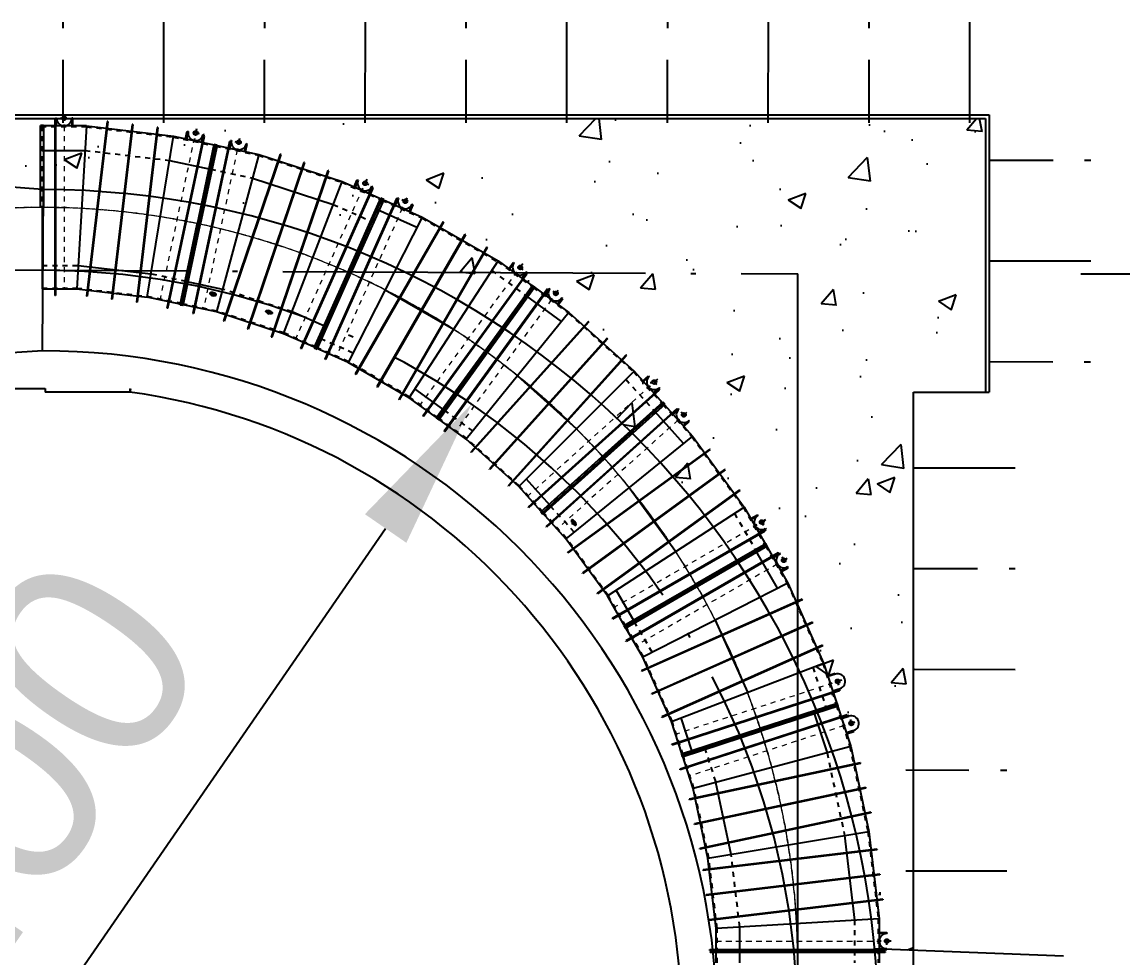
# Model space of a CAD drawing. Header units: inches. Extents: x 444671 to 463716, y 1783086 to 1794968.
# Drawn here: x 456424.72 to 456446.57, y 1787457.86 to 1787476.44 of the extents above; entities that cross this region are included whole.
import ezdxf

# ---------------------------------------------------------------- set-up
doc = ezdxf.new("R2010")
doc.units = ezdxf.units.IN
doc.header["$MEASUREMENT"] = 0
for name, pattern in [('ACAD_ISO04W100', [30, 24, -3, 0, -3]), ('CENTER', [2, 1.25, -0.25, 0.25, -0.25]), ('DASHED2', [9.525, 6.35, -3.175]), ('HIDDEN', [0.375, 0.25, -0.125])]:
    doc.linetypes.add(name, pattern=pattern)
for name, color, linetype in [('1', 1, 'CENTER'), ('4', 4, 'Continuous'), ('Bao', 137, 'Continuous'), ('Cam KT', 140, 'Continuous'), ('chinh', 7, 'Continuous'), ('CONGTRINH', 2, 'Continuous'), ('CTTRINH', 4, 'Continuous'), ('Dong', 252, 'HIDDEN'), ('Khongin', 40, 'Continuous'), ('KHUAT', 8, 'DASHED2'), ('Khung_bang', 140, 'Continuous'), ('Text', 3, 'Continuous'), ('Tim', 1, 'ACAD_ISO04W100')]:
    doc.layers.add(name, color=color, linetype=linetype)
doc.layers.add('manh', color=128, linetype='Continuous', lineweight=15)
doc.layers.add('Texdoi', color=40, linetype='Continuous', lineweight=15)
doc.styles.add('VNARIAL', font='')
doc.styles.get('VNARIAL').set_extended_font_data('.VnArial')
doc.linetypes.add('DB1A', pattern='A,0.8,["Y",Standard,S=0.18,R=180,X=0.15,Y=0.18],-0.14', length=0.94)
doc.linetypes.add('NEN_DA1', pattern='A,1.5,-0.15,["Y",Standard,S=0.2,R=0,X=-0.15,Y=-0.2],-0.005', length=1.655)
doc.dimstyles.new('kt2000', dxfattribs={"dimscale": 0, "dimtxt": 4, "dimasz": 3, "dimexe": 2.5, "dimexo": 0, "dimgap": 1.3, "dimtad": 1, "dimzin": 0, "dimdsep": 46, "dimtxsty": 'VNARIAL', "dimblk1": 'OBLIQUE', "dimblk2": 'OBLIQUE', "dimsah": 1, "dimcen": 0.8, "dimdle": 2.5, "dimclrd": 256, "dimclre": 256, "dimclrt": 256, "dimaunit": 1, "dimadec": 1, "dimazin": 0, "dimtfac": 1, "dimtofl": 0, "dimtmove": 1, "dimatfit": 3, "dimfxl": 0, "dimtolj": 1, "dimtzin": 0, "dimarcsym": 0})
pattern_1 = [(50, (446792.4938, 1787038.3548), (3.5863009, -0.3137607), [0.375, -4.125]), (355, (446792.4938, 1787038.3548), (-0.6937567, 3.7609607), [0.3, -3.3]), (100.4514, (446792.7927, 1787038.3286), (2.8925469, 3.4471977), [0.318701, -3.5057106]), (46.1842, (446792.494, 1787039.3548), (5.3362052, -0.827595), [0.5625, -6.1875]), (96.6356, (446792.9385, 1787039.286), (4.6733135, 4.8705894), [0.4780514, -5.258565]), (351.1842, (446792.494, 1787039.355), (4.6733097, 4.870593), [0.45, -4.95]), (21, (446792.9938, 1787039.1048), (2.9845353, -2.01309445), [0.375, -4.125]), (326, (446792.9938, 1787039.1048), (1.2165767, 3.6257502), [0.3, -3.3]), (71.4514, (446793.2425, 1787038.937), (4.2011131, 1.6126525), [0.318701, -3.5057106]), (37.5, (446792.4938, 1787038.3548), (0.06079928, 1.66446927), [0, -3.26, 0, -3.35, 0, -3.3125]), (7.5, (446792.4938, 1787038.3548), (1.3153477, 1.97205856), [0, -1.91, 0, -3.185, 0, -1.2625]), (327.5, (446791.3788, 1787038.3548), (2.66911218, -0.11277436), [0, -1.25, 0, -3.9, 0, -5.175]), (317.5, (446790.8788, 1787038.3548), (2.91593085, 0.5005249), [0, -1.625, 0, -2.59, 0, -3.675])]

# ---------------------------------------------------------------- blocks, each defined once
blk = doc.blocks.new('CD2')
at = {"layer": 'Khung_bang'}
blk.add_line((-2.5, 0), (2.5, 0), dxfattribs=at)
blk = doc.blocks.new('*D99')
at = {"layer": 'Defpoints', "color": 0, "transparency": 16777216}
for p in [(456433.64, 1787468.857), (456425.114, 1787456.515)]:
    blk.add_point(p, dxfattribs=at)
at = {"layer": 'Text', "lineweight": -2, "transparency": 16777216}
blk.add_line((456418.9, 1787447.518), (456431.935, 1787466.388), dxfattribs=at)
at = {"layer": 'Text', "transparency": 16777216}
blk.add_solid([(456431.523, 1787466.672), (456432.346, 1787466.104), (456433.64, 1787468.857)], dxfattribs=at)
at = {"layer": 'Text', "transparency": 16777216, "insert": (456421.815, 1787457.619), "char_height": 4, "attachment_point": 5, "rotation": 55.3639, "style": 'VNARIAL'}
blk.add_mtext('\\A1;R15.00', dxfattribs=at)
blk = doc.blocks.new('_Oblique')
at = {"color": 0, "linetype": 'ByBlock', "lineweight": -2}
blk.add_line((-0.5, -0.5), (0.5, 0.5), dxfattribs=at)
blk = doc.blocks.new('A$C491C4D06')
at = {"layer": '1', "ltscale": 2}
for p, q in [((-1675341.6, 369176), (-1675186.2, 369176)), ((-1675263.9, 369249.8), (-1675263.9, 369022)), ((-1672634.8, 368967.3), (-1672685.1, 368731)), ((-1672577.1, 368865.4), (-1672729.1, 368897.7)), ((-1671872.2, 368715.6), (-1671720.2, 368683.3)), ((-1671780.9, 368771.6), (-1671828.2, 368548.8)), ((-1669218.4, 367853.9), (-1669360.4, 367917.1)), ((-1669253.7, 367965.6), (-1669352, 367744.8)), ((-1668560.1, 367560.8), (-1668418.2, 367497.6)), ((-1668459.1, 367596.6), (-1668551.8, 367388.5)), ((-1666159.6, 366284.9), (-1666301.7, 366089.4)), ((-1666148.3, 366168.4), (-1666274, 366259.7)), ((-1672387, 365703.5), (-1672228.6, 365669.9)), ((-1672318.6, 365635.6), (-1672296.9, 365737.7)), ((-1665459.1, 365758.8), (-1665593, 365574.5)), ((-1665565.3, 365744.8), (-1665439.6, 365653.5)), ((-1671119, 365301.4), (-1671272.3, 365353.4)), ((-1671212.2, 365277.9), (-1671178.6, 365376.7)), ((-1663482.5, 363997.7), (-1663662.1, 363836)), ((-1663495.7, 363881.3), (-1663599.7, 363996.8)), ((-1662906.7, 363337.4), (-1663076, 363185)), ((-1663013.5, 363345.8), (-1662909.5, 363230.3)), ((-1665200.4, 361211.5), (-1665092.1, 361091.2)), ((-1665185.1, 361116.4), (-1665107.5, 361186.3)), ((-1661339.5, 361203.9), (-1661548.8, 361083)), ((-1661376.6, 361092.8), (-1661454.3, 361227.3)), ((-1660913.5, 360438.3), (-1661110.8, 360324.4)), ((-1661016.3, 360468.7), (-1660938.6, 360334.1)), ((-1659824.2, 358025.5), (-1660054, 357950.8)), ((-1659883.5, 357924.5), (-1659931.6, 358072.3)), ((-1659566.7, 357188.1), (-1659783.3, 357117.7)), ((-1659660.9, 357239.2), (-1659612.8, 357091.4)), ((-1658844.2, 352844), (-1659085.9, 352844)), ((-1658931.9, 352766.3), (-1658931.9, 352921.7))]:
    blk.add_line(p, q, dxfattribs=at)
at = {"layer": 'Bao', "ltscale": 0.2}
for p, q in [((-1675447.9, 369152), (-1675447.9, 365660)), ((-1675447.9, 369152), (-1675433.9, 369152)), ((-1675447.9, 369152), (-1675433.9, 369152)), ((-1675433.9, 369022), (-1675433.9, 369176)), ((-1675433.9, 369176), (-1675413.9, 369176)), ((-1675433.9, 369152), (-1675433.9, 365660)), ((-1675413.9, 369022), (-1675413.9, 369176)), ((-1675093.9, 369176), (-1675113.9, 369176)), ((-1675113.9, 369176), (-1675113.9, 369022)), ((-1675093.9, 369022), (-1675093.9, 369176)), ((-1675671.9, 369032), (-1675731.9, 369032)), ((-1675731.9, 367416.9), (-1675731.9, 369032)), ((-1675671.9, 369032), (-1675671.9, 367416.9)), ((-1674820.5, 369022), (-1675671.9, 369022)), ((-1674412.6, 369112.6), (-1674823, 365644.8)), ((-1674820.5, 369022), (-1673091.8, 368817.4)), ((-1674398.7, 369110.9), (-1674809.1, 365643.1)), ((-1674398.7, 369110.9), (-1674412.6, 369112.6)), ((-1673916, 369053.8), (-1674326.4, 365586)), ((-1673902.1, 369052.2), (-1674312.5, 365584.4)), ((-1673902.1, 369052.2), (-1673916, 369053.8)), ((-1673419.5, 368995.1), (-1673829.9, 365527.3)), ((-1673405.6, 368993.4), (-1673816, 365525.6)), ((-1673405.6, 368993.4), (-1673419.5, 368995.1)), ((-1673217.8, 365407.1), (-1672491.8, 368822.8)), ((-1673204.1, 365404.2), (-1672478.1, 368819.9)), ((-1673091.8, 368817.4), (-1672260.6, 368640.7)), ((-1672851.4, 368766.3), (-1672819.4, 368916.9)), ((-1672799.8, 368912.8), (-1672831.8, 368762.1)), ((-1672819.4, 368916.9), (-1672799.8, 368912.8)), ((-1671981.2, 368714.2), (-1672707.2, 365298.5)), ((-1671967.5, 368711.3), (-1672693.5, 365295.6)), ((-1672538.4, 368699.8), (-1672506.4, 368850.4)), ((-1672518.8, 368695.6), (-1672486.8, 368846.2)), ((-1672486.8, 368846.2), (-1672506.4, 368850.4)), ((-1672478.1, 368819.9), (-1672491.8, 368822.8)), ((-1671994.5, 368584.2), (-1671962.5, 368734.8)), ((-1671981.2, 368714.2), (-1671967.5, 368711.3)), ((-1671981.2, 368714.2), (-1671967.5, 368711.3)), ((-1671975, 368580), (-1671942.9, 368730.6)), ((-1671962.5, 368734.8), (-1671942.9, 368730.6)), ((-1675697.9, 368536.6), (-1674849.1, 368536.6)), ((-1672619.7, 367076.1), (-1672283.9, 368655.9)), ((-1672595.6, 367064.7), (-1672260.6, 368640.7)), ((-1672225.2, 368643.4), (-1672561, 367063.6)), ((-1672225.2, 368643.4), (-1672283.9, 368655.9)), ((-1672227.3, 368633.7), (-1671400.8, 368458)), ((-1671649.5, 368668.3), (-1671681.5, 368517.6)), ((-1671661.9, 368513.5), (-1671629.9, 368664.1)), ((-1671629.9, 368664.1), (-1671649.5, 368668.3)), ((-1673171, 368338), (-1672361.5, 368165.9)), ((-1670976.7, 368460.4), (-1672099.1, 365153.8)), ((-1670963.4, 368455.9), (-1672085.9, 365149.3)), ((-1670503.2, 368299.7), (-1671625.7, 364993)), ((-1670490, 368295.2), (-1671612.4, 364988.5)), ((-1671400.8, 368458), (-1669746.4, 367920.4)), ((-1670963.4, 368455.9), (-1670976.7, 368460.4)), ((-1670490, 368295.2), (-1670503.2, 368299.7)), ((-1670029.8, 368139), (-1671152.2, 364832.3)), ((-1670016.5, 368134.5), (-1671139, 364827.8)), ((-1670016.5, 368134.5), (-1670029.8, 368139)), ((-1671526.6, 367988.4), (-1669920.6, 367466.6)), ((-1669746.4, 367920.4), (-1668955.5, 367568.3)), ((-1669507.3, 367814), (-1669444.7, 367954.7)), ((-1669426.4, 367946.5), (-1669489.1, 367805.8)), ((-1669444.7, 367954.7), (-1669426.4, 367946.5)), ((-1670564.2, 364604.4), (-1669143.8, 367794.5)), ((-1670551.4, 364598.7), (-1669131.1, 367788.8)), ((-1669215, 367683.8), (-1669152.4, 367824.5)), ((-1669196.7, 367675.7), (-1669134.1, 367816.4)), ((-1669134.1, 367816.4), (-1669152.4, 367824.5)), ((-1669131.1, 367788.8), (-1669143.8, 367794.5)), ((-1675671.9, 367416.9), (-1675731.9, 367416.9)), ((-1675697.9, 367416.9), (-1675697.9, 365790)), ((-1668667, 367582.1), (-1670087.3, 364392)), ((-1668654.2, 367576.4), (-1670074.5, 364386.3)), ((-1669632.2, 366112.5), (-1668975.2, 367588)), ((-1669610.9, 366096.4), (-1668955.5, 367568.3)), ((-1668920.4, 367563.6), (-1669577.3, 366088.2)), ((-1668920.4, 367563.6), (-1668975.2, 367588)), ((-1668924.5, 367554.5), (-1668157.4, 367212.9)), ((-1668707.1, 367457.7), (-1668644.4, 367598.4)), ((-1668688.8, 367449.5), (-1668626.2, 367590.2)), ((-1668667, 367582.1), (-1668654.2, 367576.4)), ((-1668667, 367582.1), (-1668654.2, 367576.4)), ((-1668644.4, 367598.4), (-1668626.2, 367590.2)), ((-1668352.1, 367468.2), (-1668414.7, 367327.5)), ((-1668396.5, 367319.4), (-1668333.8, 367460.1)), ((-1668333.8, 367460.1), (-1668352.1, 367468.2)), ((-1668261.5, 367008.5), (-1669041.4, 367355.8)), ((-1668157.4, 367212.9), (-1666650.9, 366343.2)), ((-1672960.1, 365475), (-1672621, 367070.1)), ((-1672924.7, 365477.7), (-1672586.5, 367069)), ((-1672901.4, 365462.5), (-1672562.3, 367057.7)), ((-1672621, 367070.1), (-1672562.3, 367057.7)), ((-1672561, 367063.6), (-1672619.7, 367076.1)), ((-1667742, 367120.2), (-1669488, 364096.1)), ((-1667729.8, 367113.2), (-1669475.8, 364089.1)), ((-1667729.8, 367113.2), (-1667742, 367120.2)), ((-1667308.9, 366870.2), (-1669054.9, 363846.1)), ((-1667296.8, 366863.2), (-1669042.8, 363839.1)), ((-1667296.8, 366863.2), (-1667308.9, 366870.2)), ((-1666875.9, 366620.2), (-1668621.9, 363596.1)), ((-1666863.8, 366613.2), (-1668609.8, 363589.1)), ((-1666863.8, 366613.2), (-1666875.9, 366620.2)), ((-1666650.9, 366343.2), (-1665950.5, 365834.3)), ((-1666439.2, 366189.4), (-1666348.7, 366314)), ((-1666348.7, 366314), (-1666332.5, 366302.2)), ((-1674983.6, 366255.4), (-1673543, 366084.9)), ((-1670298, 364617.2), (-1669634.7, 366107)), ((-1670262.8, 364612.5), (-1669601.1, 366098.7)), ((-1669634.7, 366107), (-1669579.8, 366082.6)), ((-1669577.3, 366088.2), (-1669632.2, 366112.5)), ((-1668140.3, 363269.6), (-1666087.7, 366094.7)), ((-1668128.9, 363261.4), (-1666076.4, 366086.5)), ((-1666332.5, 366302.2), (-1666423, 366177.6)), ((-1666180.3, 366001.3), (-1666089.8, 366125.9)), ((-1666164.1, 365989.5), (-1666073.6, 366114.1)), ((-1666073.6, 366114.1), (-1666089.8, 366125.9)), ((-1666076.4, 366086.5), (-1666087.7, 366094.7)), ((-1672828, 365932.9), (-1672117.8, 365782)), ((-1670243.1, 364592.8), (-1669579.8, 366082.6)), ((-1675697.9, 365790), (-1675011, 365790)), ((-1675433.9, 365660), (-1675447.9, 365660)), ((-1675011, 365790), (-1673618.9, 365625.2)), ((-1668892, 365771.1), (-1667532.3, 364986.1)), ((-1665665.4, 365787.9), (-1667718, 362962.8)), ((-1665654.1, 365779.6), (-1667706.6, 362954.5)), ((-1666915, 364551.1), (-1665965.7, 365857.7)), ((-1666897.6, 364530.9), (-1665950.5, 365834.3)), ((-1665917.2, 365822.4), (-1666866.5, 364515.8)), ((-1665917.2, 365822.4), (-1665965.7, 365857.7)), ((-1665923, 365814.4), (-1665243.7, 365320.8)), ((-1665730.5, 365674.5), (-1665640, 365799.1)), ((-1665714.3, 365662.7), (-1665623.8, 365787.3)), ((-1665665.4, 365787.9), (-1665654.1, 365779.6)), ((-1665665.4, 365787.9), (-1665654.1, 365779.6)), ((-1665640, 365799.1), (-1665623.8, 365787.3)), ((-1674809.1, 365643.1), (-1674823, 365644.8)), ((-1674312.5, 365584.4), (-1674326.4, 365586)), ((-1673816, 365525.6), (-1673829.9, 365527.3)), ((-1672958, 365484.8), (-1673618.9, 365625.2)), ((-1672960.1, 365475), (-1672901.4, 365462.5)), ((-1672238.4, 365331.8), (-1672924.7, 365477.7)), ((-1665388.1, 365142.5), (-1666078.7, 365644.3)), ((-1665381.1, 365611), (-1665471.6, 365486.4)), ((-1665455.4, 365474.6), (-1665364.9, 365599.2)), ((-1665364.9, 365599.2), (-1665381.1, 365611)), ((-1673204.1, 365404.2), (-1673217.8, 365407.1)), ((-1672693.5, 365295.6), (-1672707.2, 365298.5)), ((-1670906.3, 364899), (-1672238.4, 365331.8)), ((-1670080.8, 365040.9), (-1670739.2, 365334.1)), ((-1665243.7, 365320.8), (-1663951, 364156.8)), ((-1672085.9, 365149.3), (-1672099.1, 365153.8)), ((-1671612.4, 364988.5), (-1671625.7, 364993)), ((-1664856.6, 365143.7), (-1667193.2, 362548.7)), ((-1664846.2, 365134.4), (-1667182.8, 362539.3)), ((-1664846.2, 365134.4), (-1664856.6, 365143.7)), ((-1671139, 364827.8), (-1671152.2, 364832.3)), ((-1670270.1, 364615.7), (-1670906.3, 364899)), ((-1664485.1, 364809.2), (-1666821.7, 362214.1)), ((-1664474.7, 364799.8), (-1666811.3, 362204.7)), ((-1664474.7, 364799.8), (-1664485.1, 364809.2)), ((-1670551.4, 364598.7), (-1670564.2, 364604.4)), ((-1670298, 364617.2), (-1670243.1, 364592.8)), ((-1669626.7, 364329.2), (-1670262.8, 364612.5)), ((-1670074.5, 364386.3), (-1670087.3, 364392)), ((-1667877.2, 363226.8), (-1666918.6, 364546.1)), ((-1667843.8, 363214.9), (-1666887.5, 364531.1)), ((-1667828.7, 363191.5), (-1666870.1, 364510.9)), ((-1666918.6, 364546.1), (-1666870.1, 364510.9)), ((-1666866.5, 364515.8), (-1666915, 364551.1)), ((-1664113.5, 364474.6), (-1666450.1, 361879.5)), ((-1664103.1, 364465.2), (-1666439.7, 361870.2)), ((-1664103.1, 364465.2), (-1664113.5, 364474.6)), ((-1668413.6, 363628.9), (-1669626.7, 364329.2)), ((-1663951, 364156.8), (-1663371.7, 363513.5)), ((-1669475.8, 364089.1), (-1669488, 364096.1)), ((-1666262.1, 364063.2), (-1665095.3, 363012.6)), ((-1663775.9, 363962.3), (-1663661.4, 364065.4)), ((-1663648.1, 364050.5), (-1663762.5, 363947.5)), ((-1663661.4, 364065.4), (-1663648.1, 364050.5)), ((-1669042.8, 363839.1), (-1669054.9, 363846.1)), ((-1667727.4, 363388.8), (-1668299.6, 363804.5)), ((-1666046.8, 361460.1), (-1663451.8, 363796.7)), ((-1666037.5, 361449.7), (-1663442.4, 363786.3)), ((-1663561.8, 363724.5), (-1663447.3, 363827.6)), ((-1663548.4, 363709.7), (-1663433.9, 363812.7)), ((-1663442.4, 363786.3), (-1663451.8, 363796.7)), ((-1663433.9, 363812.7), (-1663447.3, 363827.6)), ((-1668609.8, 363589.1), (-1668621.9, 363596.1)), ((-1667871.3, 363234.9), (-1668413.6, 363628.9)), ((-1664582, 362458.8), (-1663381.7, 363539.5)), ((-1664569.1, 362435.4), (-1663371.7, 363513.5)), ((-1663341.5, 363494.9), (-1664541.8, 362414.2)), ((-1663341.5, 363494.9), (-1663381.7, 363539.5)), ((-1663349, 363488.2), (-1662787.1, 362864.2)), ((-1668128.9, 363261.4), (-1668140.3, 363269.6)), ((-1663102.5, 363408.7), (-1665697.5, 361072.1)), ((-1663093.1, 363398.3), (-1665688.2, 361061.7)), ((-1662965.4, 362719.8), (-1663536.6, 363354.2)), ((-1663189.7, 363311.3), (-1663075.3, 363414.4)), ((-1663176.3, 363296.5), (-1663061.9, 363399.5)), ((-1663102.5, 363408.7), (-1663093.1, 363398.3)), ((-1663102.5, 363408.7), (-1663093.1, 363398.3)), ((-1663075.3, 363414.4), (-1663061.9, 363399.5)), ((-1667877.2, 363226.8), (-1667828.7, 363191.5)), ((-1667280.4, 362805.6), (-1667843.8, 363214.9)), ((-1662861.2, 363176.6), (-1662975.6, 363073.5)), ((-1662962.2, 363058.7), (-1662847.8, 363161.7)), ((-1662847.8, 363161.7), (-1662861.2, 363176.6)), ((-1667706.6, 362954.5), (-1667718, 362962.8)), ((-1662787.1, 362864.2), (-1661764.7, 361456.9)), ((-1666239.5, 361868.3), (-1667280.4, 362805.6)), ((-1662445.3, 362610.5), (-1665270.4, 360558)), ((-1662437.1, 362599.2), (-1665262.2, 360546.7)), ((-1662437.1, 362599.2), (-1662445.3, 362610.5)), ((-1667182.8, 362539.3), (-1667193.2, 362548.7)), ((-1665798.4, 361363.5), (-1664586.5, 362454.7)), ((-1665768.2, 361344.9), (-1664559.2, 362433.5)), ((-1665758.3, 361318.9), (-1664546.3, 362410.1)), ((-1664586.5, 362454.7), (-1664546.3, 362410.1)), ((-1664541.8, 362414.2), (-1664582, 362458.8)), ((-1666811.3, 362204.7), (-1666821.7, 362214.1)), ((-1662151.4, 362206), (-1664976.5, 360153.5)), ((-1662143.2, 362194.7), (-1664968.3, 360142.2)), ((-1662143.2, 362194.7), (-1662151.4, 362206)), ((-1665618.2, 361490.8), (-1666091.5, 362016.4)), ((-1666439.7, 361870.2), (-1666450.1, 361879.5)), ((-1665791, 361370.2), (-1666239.5, 361868.3)), ((-1661857.5, 361801.5), (-1664682.6, 359749)), ((-1661849.3, 361790.2), (-1664674.4, 359737.6)), ((-1664044.7, 361845.8), (-1663121.8, 360575.6)), ((-1661849.3, 361790.2), (-1661857.5, 361801.5)), ((-1666037.5, 361449.7), (-1666046.8, 361460.1)), ((-1665798.4, 361363.5), (-1665758.3, 361318.9)), ((-1665302.3, 360827.4), (-1665768.2, 361344.9)), ((-1661764.7, 361456.9), (-1661331.8, 360707.2)), ((-1661633.8, 361230.3), (-1661500.4, 361307.3)), ((-1661490.4, 361289.9), (-1661623.8, 361212.9)), ((-1661500.4, 361307.3), (-1661490.4, 361289.9)), ((-1665688.2, 361061.7), (-1665697.5, 361072.1)), ((-1664375.4, 359254.8), (-1661351.2, 361000.8)), ((-1664368.4, 359242.7), (-1661344.2, 360988.7)), ((-1661473.8, 360953.1), (-1661340.4, 361030.1)), ((-1661463.8, 360935.8), (-1661330.4, 361012.8)), ((-1661344.2, 360988.7), (-1661351.2, 361000.8)), ((-1661330.4, 361012.8), (-1661340.4, 361030.1)), ((-1664479, 359694.2), (-1665302.3, 360827.4)), ((-1662734.9, 359927.1), (-1661336.1, 360734.7)), ((-1662727.1, 359901.6), (-1661331.8, 360707.2)), ((-1661306.1, 360682.7), (-1662704.8, 359875.2)), ((-1661306.1, 360682.7), (-1661336.1, 360734.7)), ((-1661314.8, 360677.7), (-1660894.9, 359950.5)), ((-1665262.2, 360546.7), (-1665270.4, 360558)), ((-1661090.2, 360548.7), (-1664114.4, 358802.7)), ((-1661083.2, 360536.6), (-1664107.4, 358790.6)), ((-1661099.3, 359846.4), (-1661526.2, 360585.7)), ((-1661195.8, 360471.6), (-1661062.4, 360548.6)), ((-1661185.8, 360454.3), (-1661052.4, 360531.3)), ((-1661090.2, 360548.7), (-1661083.2, 360536.6)), ((-1661090.2, 360548.7), (-1661083.2, 360536.6)), ((-1661062.4, 360548.6), (-1661052.4, 360531.3)), ((-1660902.4, 360271.5), (-1661035.8, 360194.5)), ((-1661025.8, 360177.2), (-1660892.4, 360254.2)), ((-1660892.4, 360254.2), (-1660902.4, 360271.5)), ((-1664968.3, 360142.2), (-1664976.5, 360153.5)), ((-1664674.4, 359737.6), (-1664682.6, 359749)), ((-1663949.7, 359195.7), (-1664303.4, 359808.3)), ((-1664152.5, 359108.7), (-1662740.1, 359924.1)), ((-1664126.8, 359084.3), (-1662717.9, 359897.7)), ((-1664122.5, 359056.8), (-1662710.1, 359872.2)), ((-1662740.1, 359924.1), (-1662710.1, 359872.1)), ((-1662704.8, 359875.2), (-1662734.9, 359927.1)), ((-1660894.9, 359950.5), (-1660187.4, 358361.4)), ((-1664143.8, 359113.7), (-1664479, 359694.2)), ((-1660613.3, 359631.3), (-1663803.4, 358211)), ((-1660607.7, 359618.6), (-1663797.8, 358198.2)), ((-1660607.7, 359618.6), (-1660613.3, 359631.3)), ((-1664368.4, 359242.7), (-1664375.4, 359254.8)), ((-1664152.5, 359108.7), (-1664122.5, 359056.8)), ((-1660410, 359174.6), (-1663600.1, 357754.3)), ((-1660404.3, 359161.8), (-1663594.4, 357741.5)), ((-1662336.8, 359215.9), (-1661698.2, 357781.5)), ((-1660404.3, 359161.8), (-1660410, 359174.6)), ((-1663778.6, 358481.2), (-1664126.8, 359084.3)), ((-1664107.4, 358790.6), (-1664114.4, 358802.7)), ((-1660206.6, 358717.8), (-1663396.7, 357297.5)), ((-1660200.9, 358705), (-1663391, 357284.7)), ((-1660200.9, 358705), (-1660206.6, 358717.8)), ((-1663208.9, 357201.6), (-1663778.6, 358481.2)), ((-1660187.4, 358361.4), (-1659919.9, 357538.1)), ((-1663797.8, 358198.2), (-1663803.4, 358211)), ((-1660106.5, 358112.5), (-1659960.1, 358160.1)), ((-1659953.9, 358141.1), (-1660100.4, 358093.5)), ((-1659960.1, 358160.1), (-1659953.9, 358141.1)), ((-1663198.9, 356750.2), (-1659877.8, 357829.3)), ((-1663194.6, 356736.9), (-1659873.5, 357816)), ((-1660007.7, 357808.2), (-1659861.2, 357855.8)), ((-1660001.5, 357789.2), (-1659855, 357836.7)), ((-1659873.5, 357816), (-1659877.8, 357829.3)), ((-1659855, 357836.7), (-1659861.2, 357855.8)), ((-1663594.4, 357741.5), (-1663600.1, 357754.3)), ((-1661454.5, 357066.8), (-1659918.4, 357565.9)), ((-1659899.9, 357508.8), (-1659918.4, 357565.9)), ((-1661452.2, 357040.2), (-1659919.9, 357538.1)), ((-1659899.9, 357508.8), (-1661435.9, 357009.7)), ((-1660379.1, 357380.5), (-1660119.4, 356581.3)), ((-1659917.4, 357530.5), (-1659649.9, 356707.1)), ((-1663391, 357284.7), (-1663396.7, 357297.5)), ((-1663001.8, 356564.1), (-1663208.9, 357201.6)), ((-1659716.5, 357332.9), (-1663037.6, 356253.8)), ((-1659712.2, 357319.6), (-1663033.3, 356240.5)), ((-1662794.8, 356603.9), (-1663013.4, 357276.6)), ((-1659835.8, 357279.4), (-1659689.4, 357327)), ((-1659829.7, 357260.4), (-1659683.2, 357308)), ((-1659716.5, 357332.9), (-1659712.2, 357319.6)), ((-1659716.5, 357332.9), (-1659712.2, 357319.6)), ((-1659689.4, 357327), (-1659683.2, 357308)), ((-1663011.3, 356561), (-1661460.3, 357064.9)), ((-1662992.7, 356503.9), (-1661441.7, 357007.9)), ((-1662991.2, 356531.7), (-1661444, 357034.5)), ((-1661460.3, 357064.9), (-1661441.7, 357007.9)), ((-1661435.9, 357009.7), (-1661454.5, 357066.8)), ((-1659590.5, 357022.6), (-1659737, 356975)), ((-1659730.8, 356956), (-1659584.3, 357003.6)), ((-1659584.3, 357003.6), (-1659590.5, 357022.6)), ((-1663194.6, 356736.9), (-1663198.9, 356750.2)), ((-1659649.9, 356707.1), (-1659290.4, 355016)), ((-1663011.3, 356561), (-1662992.7, 356503.9)), ((-1662776.1, 355869.5), (-1662991.2, 356531.7)), ((-1663033.3, 356240.5), (-1663037.6, 356253.8)), ((-1659458.2, 356382.4), (-1662854.3, 355660.6)), ((-1659455.3, 356368.7), (-1662851.4, 355646.9)), ((-1659458.2, 356382.4), (-1659455.3, 356368.7)), ((-1662482.6, 354489), (-1662776.1, 355869.5)), ((-1659354.3, 355893.4), (-1662750.4, 355171.5)), ((-1659351.3, 355879.7), (-1662747.5, 355157.8)), ((-1662022.9, 354564.9), (-1662325.9, 355990.1)), ((-1659354.3, 355893.4), (-1659351.3, 355879.7)), ((-1662851.4, 355646.9), (-1662854.3, 355660.6)), ((-1659250.3, 355404.3), (-1662646.4, 354682.4)), ((-1659247.4, 355390.6), (-1662643.5, 354668.7)), ((-1659250.3, 355404.3), (-1659247.4, 355390.6)), ((-1662747.5, 355157.8), (-1662750.4, 355171.5)), ((-1659290.4, 355016), (-1659085.9, 353287.4)), ((-1659769.9, 354936.9), (-1659571.3, 353258.8)), ((-1662643.5, 354668.7), (-1662646.4, 354682.4)), ((-1659128.6, 354669.3), (-1662576.5, 354261.2)), ((-1659126.9, 354655.4), (-1662574.9, 354247.3)), ((-1659128.6, 354669.3), (-1659126.9, 354655.4)), ((-1662317.9, 353096.8), (-1662482.6, 354489)), ((-1662574.9, 354247.3), (-1662576.5, 354261.2)), ((-1659069.8, 354172.8), (-1662517.7, 353764.7)), ((-1659068.2, 354158.9), (-1662516.1, 353750.8)), ((-1659069.8, 354172.8), (-1659068.2, 354158.9)), ((-1662516.1, 353750.8), (-1662517.7, 353764.7)), ((-1659011, 353676.2), (-1662459, 353268.2)), ((-1659009.4, 353662.3), (-1662457.3, 353254.3)), ((-1659083.9, 353780), (-1659083.9, 353756)), ((-1659011, 353676.2), (-1659009.4, 353662.3)), ((-1662457.3, 353254.3), (-1662459, 353268.2)), ((-1659085.9, 353287.4), (-1659085.9, 352410)), ((-1662317.9, 352410), (-1662317.9, 353096.8)), ((-1661852.4, 352410), (-1661852.4, 353124.3)), ((-1659085.9, 353014), (-1658931.9, 353014)), ((-1658931.9, 352994), (-1659085.9, 352994)), ((-1658931.9, 353014), (-1658931.9, 352994)), ((-1662447.9, 352674), (-1658955.9, 352674)), ((-1662447.9, 352660), (-1662447.9, 352674)), ((-1662447.9, 352660), (-1658955.9, 352660)), ((-1658963.9, 352632), (-1662439.9, 352632)), ((-1658963.9, 352618), (-1662439.9, 352618)), ((-1659085.9, 352694), (-1658931.9, 352694)), ((-1659085.9, 352674), (-1658931.9, 352674)), ((-1658955.9, 352660), (-1658955.9, 352674)), ((-1658931.9, 352674), (-1658931.9, 352694))]:
    blk.add_line(p, q, dxfattribs=at)
at = {"layer": 'Bao'}
for p, q in [((-1659073.9, 353816), (-1659073.9, 353756)), ((-1662439.9, 352632), (-1662439.9, 352618)), ((-1658963.9, 352632), (-1658963.9, 352618))]:
    blk.add_line(p, q, dxfattribs=at)
at = {"layer": 'Bao', "ltscale": 0.2}
for centre in [(-1675263.9, 369176), (-1672653.1, 368881.6), (-1671796.2, 368699.5), (-1669289.4, 367885.5), (-1668489.1, 367529.2), (-1666211.1, 366214), (-1665502.4, 365699.1), (-1663547.7, 363939.1), (-1662961.5, 363288.1), (-1661415.4, 361160), (-1660977.4, 360401.4), (-1659907.5, 357998.4), (-1659636.9, 357165.3), (-1658931.9, 352844)]:
    blk.add_circle(centre, 40, dxfattribs=at)
for centre, start, end in [((-1675263.9, 369176), 0, 180), ((-1672653.1, 368881.6), 348, 168), ((-1671796.2, 368699.5), 348, 168), ((-1669289.4, 367885.5), 336, 156), ((-1668489.1, 367529.2), 336, 156), ((-1666211.1, 366214), 324, 144), ((-1665502.4, 365699.1), 324, 144), ((-1663547.7, 363939.1), 312, 132), ((-1662961.5, 363288.1), 312, 132), ((-1661415.4, 361160), 300, 120), ((-1660977.4, 360401.4), 300, 120), ((-1659907.5, 357998.4), 288, 108), ((-1659636.9, 357165.3), 288, 108), ((-1658931.9, 352844), 270, 90)]:
    blk.add_arc(centre, 150, start, end, dxfattribs=at)
at = {"layer": 'Bao', "ltscale": 0.2, "extrusion": (0, 0, -1)}
for centre, major_axis in [((-1672307.8, 365686.7), (58.3, -12.4)), ((-1665146.3, 361151.4), (39.9, -44.3))]:
    blk.add_ellipse(centre, major_axis=major_axis, ratio=0.3555682, dxfattribs=at)
at = {"layer": 'Bao', "ltscale": 0.2}
blk.add_ellipse((-1671196.3, 365327.6), major_axis=(-56.4, 19.1), ratio=0.3555682, dxfattribs=at)
for points in [[(-1672244.6, 365673.3), (-1672244.9, 365672.2), (-1672245.2, 365671.1), (-1672246.3, 365669.1), (-1672246.9, 365668.2), (-1672248.3, 365666.5), (-1672249.1, 365665.8), (-1672250.9, 365664.4), (-1672251.8, 365663.7), (-1672254.9, 365662), (-1672257.1, 365661.1), (-1672262.1, 365659.5), (-1672264.8, 365658.9), (-1672270.7, 365658.1), (-1672273.8, 365657.8), (-1672280.5, 365657.5), (-1672283.9, 365657.5), (-1672293.2, 365657.9), (-1672299.1, 365658.6), (-1672311.2, 365660.5), (-1672317.2, 365661.9), (-1672328.9, 365665.1), (-1672334.5, 365667), (-1672344.1, 365670.8), (-1672348.1, 365672.7), (-1672355.3, 365676.7), (-1672358.5, 365678.9), (-1672363.1, 365682.6), (-1672364.7, 365684.1), (-1672367.3, 365687.1), (-1672368.3, 365688.4), (-1672369.7, 365691), (-1672370.3, 365692.3), (-1672371, 365694.8), (-1672371.2, 365696.1), (-1672371.2, 365698.5), (-1672371.1, 365699.6), (-1672370.5, 365701.7), (-1672370.1, 365702.7), (-1672369, 365704.6), (-1672368.4, 365705.5), (-1672366.9, 365707.2), (-1672366.1, 365707.9), (-1672364.3, 365709.2), (-1672363.4, 365709.9), (-1672360.3, 365711.6), (-1672357.9, 365712.5), (-1672352.8, 365714), (-1672349.9, 365714.6), (-1672343.9, 365715.4), (-1672340.6, 365715.7), (-1672333.8, 365715.9), (-1672330.2, 365715.8), (-1672320.7, 365715.3), (-1672314.6, 365714.5), (-1672302.4, 365712.4), (-1672296.3, 365711), (-1672284.5, 365707.6), (-1672278.9, 365705.6), (-1672269.6, 365701.6), (-1672265.8, 365699.8), (-1672259, 365695.8), (-1672256, 365693.7), (-1672251.7, 365690), (-1672250.2, 365688.5), (-1672247.8, 365685.7), (-1672246.9, 365684.3), (-1672245.6, 365681.7), (-1672245.1, 365680.6), (-1672244.5, 365678.1), (-1672244.3, 365676.8), (-1672244.4, 365674.8), (-1672244.5, 365674), (-1672244.6, 365673.3)], [(-1671257.4, 365348.3), (-1671257.8, 365347.3), (-1671258, 365346.2), (-1671258.1, 365343.9), (-1671258.1, 365342.8), (-1671257.7, 365340.6), (-1671257.4, 365339.6), (-1671256.6, 365337.5), (-1671256.1, 365336.4), (-1671254.4, 365333.4), (-1671252.9, 365331.4), (-1671249.4, 365327.6), (-1671247.4, 365325.7), (-1671242.8, 365321.9), (-1671240.2, 365320.1), (-1671234.7, 365316.5), (-1671231.7, 365314.7), (-1671223.5, 365310.3), (-1671218.1, 365307.8), (-1671206.8, 365303.4), (-1671200.9, 365301.4), (-1671189.2, 365298.2), (-1671183.4, 365296.9), (-1671173.2, 365295.4), (-1671168.8, 365295), (-1671160.6, 365294.7), (-1671156.7, 365294.9), (-1671150.9, 365295.8), (-1671148.7, 365296.3), (-1671145, 365297.5), (-1671143.4, 365298.2), (-1671140.8, 365299.6), (-1671139.8, 365300.4), (-1671137.8, 365302.2), (-1671137, 365303.2), (-1671135.7, 365305.3), (-1671135.3, 365306.3), (-1671134.7, 365308.4), (-1671134.5, 365309.5), (-1671134.5, 365311.7), (-1671134.6, 365312.8), (-1671135, 365314.9), (-1671135.3, 365316), (-1671136.2, 365318), (-1671136.7, 365319.1), (-1671138.5, 365322.1), (-1671140, 365324.1), (-1671143.7, 365328), (-1671145.8, 365330), (-1671150.6, 365333.8), (-1671153.2, 365335.7), (-1671159, 365339.3), (-1671162.1, 365341.1), (-1671170.6, 365345.5), (-1671176.2, 365348), (-1671187.7, 365352.4), (-1671193.7, 365354.3), (-1671205.6, 365357.4), (-1671211.5, 365358.6), (-1671221.4, 365359.9), (-1671225.7, 365360.2), (-1671233.5, 365360.3), (-1671237.2, 365360.1), (-1671242.8, 365359.1), (-1671244.8, 365358.6), (-1671248.3, 365357.3), (-1671249.8, 365356.6), (-1671252.3, 365355.1), (-1671253.3, 365354.3), (-1671255.1, 365352.6), (-1671255.9, 365351.5), (-1671256.9, 365349.8), (-1671257.2, 365349), (-1671257.4, 365348.3)], [(-1665103.1, 361103.4), (-1665103.9, 361102.6), (-1665104.8, 361102), (-1665106.8, 361101), (-1665107.8, 361100.6), (-1665110, 361100.1), (-1665111.1, 361100), (-1665113.3, 361099.9), (-1665114.5, 361099.9), (-1665118, 361100.3), (-1665120.3, 361100.9), (-1665125.3, 361102.6), (-1665127.8, 361103.7), (-1665133.1, 361106.4), (-1665135.8, 361108), (-1665141.3, 361111.7), (-1665144.1, 361113.7), (-1665151.3, 361119.5), (-1665155.8, 361123.6), (-1665164.4, 361132.2), (-1665168.5, 361136.8), (-1665176, 361146.3), (-1665179.5, 361151.2), (-1665184.9, 361159.9), (-1665187, 361163.8), (-1665190.5, 361171.2), (-1665191.9, 361174.8), (-1665193.4, 361180.5), (-1665193.8, 361182.7), (-1665194.2, 361186.6), (-1665194.2, 361188.3), (-1665193.8, 361191.3), (-1665193.5, 361192.6), (-1665192.7, 361195), (-1665192.1, 361196.2), (-1665190.7, 361198.2), (-1665189.9, 361199), (-1665188.2, 361200.4), (-1665187.3, 361201), (-1665185.3, 361201.9), (-1665184.2, 361202.2), (-1665182.1, 361202.7), (-1665181, 361202.8), (-1665178.7, 361202.9), (-1665177.6, 361202.8), (-1665174.1, 361202.3), (-1665171.7, 361201.7), (-1665166.6, 361199.9), (-1665164, 361198.7), (-1665158.6, 361195.8), (-1665155.8, 361194.1), (-1665150.2, 361190.3), (-1665147.3, 361188.1), (-1665139.9, 361182.1), (-1665135.4, 361177.9), (-1665126.8, 361169), (-1665122.7, 361164.3), (-1665115.2, 361154.6), (-1665111.8, 361149.7), (-1665106.6, 361141), (-1665104.6, 361137.3), (-1665101.5, 361130.1), (-1665100.2, 361126.6), (-1665098.9, 361121.1), (-1665098.6, 361119), (-1665098.4, 361115.3), (-1665098.4, 361113.7), (-1665098.8, 361110.8), (-1665099.2, 361109.6), (-1665100.1, 361107.2), (-1665100.7, 361106.1), (-1665102, 361104.5), (-1665102.5, 361103.9), (-1665103.1, 361103.4)]]:
    blk.add_open_spline(points, degree=3, knots=[0, 0, 0, 0, 0.0950659, 0.0950659, 0.1901318, 0.1901318, 0.2851978, 0.2851978, 0.3802637, 0.3802637, 0.5693488, 0.5693488, 0.7584338, 0.7584338, 0.9475189, 0.9475189, 1.136604, 1.136604, 1.4364944, 1.4364944, 1.7363847, 1.7363847, 2.036275, 2.036275, 2.2837087, 2.2837087, 2.5311423, 2.5311423, 2.6996025, 2.6996025, 2.8392619, 2.8392619, 2.9512364, 2.9512364, 3.0632109, 3.0632109, 3.1571769, 3.1571769, 3.2511428, 3.2511428, 3.3451088, 3.3451088, 3.4390748, 3.4390748, 3.5330407, 3.5330407, 3.7260495, 3.7260495, 3.9190583, 3.9190583, 4.1120671, 4.1120671, 4.3050759, 4.3050759, 4.609588, 4.609588, 4.9141002, 4.9141002, 5.2186124, 5.2186124, 5.4600652, 5.4600652, 5.701518, 5.701518, 5.8645583, 5.8645583, 5.9993438, 5.9993438, 6.1084178, 6.1084178, 6.2174918, 6.2174918, 6.2831853, 6.2831853, 6.2831853, 6.2831853], dxfattribs=at)
at = {"layer": 'chinh', "ltscale": 0.2}
for p, q in [((-1674820.5, 369022), (-1675011, 365790)), ((-1673618.9, 365625.2), (-1673091.8, 368817.4)), ((-1671400.8, 368458), (-1672238.4, 365331.8)), ((-1670906.3, 364899), (-1669746.4, 367920.4)), ((-1668157.4, 367212.9), (-1669626.7, 364329.2)), ((-1668413.6, 363628.9), (-1666650.9, 366343.2)), ((-1665243.7, 365320.8), (-1667280.4, 362805.6)), ((-1666239.5, 361868.3), (-1663951, 364156.8)), ((-1662787.1, 362864.2), (-1665302.3, 360827.4)), ((-1664479, 359694.2), (-1661764.7, 361456.9)), ((-1660894.9, 359950.5), (-1663778.6, 358481.2)), ((-1663208.9, 357201.6), (-1660187.4, 358361.4)), ((-1659649.9, 356707.1), (-1662776.1, 355869.5)), ((-1662482.6, 354489), (-1659290.4, 355016)), ((-1659085.9, 353287.4), (-1662317.9, 353096.8))]:
    blk.add_line(p, q, dxfattribs=at)
at = {"layer": 'KHUAT', "ltscale": 0.2}
for p, q in [((-1675716.9, 369022), (-1675731.9, 369030)), ((-1675671.9, 369022), (-1675716.9, 369022)), ((-1675697.9, 369022), (-1675697.9, 367416.9)), ((-1674821.4, 369006), (-1675697.9, 369006)), ((-1674821.4, 369006), (-1673094.4, 368801.6)), ((-1673094.4, 368801.6), (-1672263.9, 368625.1)), ((-1674849.1, 368536.6), (-1673171, 368338)), ((-1672252.7, 368639.1), (-1672586.5, 367069)), ((-1672271.3, 368643), (-1672284.3, 368654)), ((-1672227.3, 368633.7), (-1672271.3, 368643)), ((-1672256.1, 368623.4), (-1671404.9, 368442.5)), ((-1671404.9, 368442.5), (-1669752.2, 367905.5)), ((-1672353.7, 368164.2), (-1671526.6, 367988.4)), ((-1669752.2, 367905.5), (-1668962.1, 367553.7)), ((-1669920.6, 367466.6), (-1669153, 367124.8)), ((-1668948.2, 367565.1), (-1669601.1, 366098.7)), ((-1668965.6, 367572.8), (-1668976, 367586.2)), ((-1668924.5, 367554.5), (-1668965.6, 367572.8)), ((-1668954.7, 367550.4), (-1668164.6, 367198.7)), ((-1668164.6, 367198.7), (-1666659.7, 366329.8)), ((-1672595.6, 367064.7), (-1672934.6, 365469.6)), ((-1666659.7, 366329.8), (-1665960, 365821.4)), ((-1675697.9, 366255.4), (-1674983.6, 366255.4)), ((-1672835.8, 365934.6), (-1673543, 366084.9)), ((-1669610.9, 366096.4), (-1670274.2, 364606.6)), ((-1666775.9, 366150.8), (-1666085.2, 365649)), ((-1675697.9, 365806), (-1675010.1, 365806)), ((-1675010.1, 365806), (-1673616.3, 365641)), ((-1670739.2, 365334.1), (-1672117.8, 365782)), ((-1665944.1, 365829.6), (-1666887.5, 364531.1)), ((-1665959.4, 365840.8), (-1665966.9, 365856.1)), ((-1665923, 365814.4), (-1665959.4, 365840.8)), ((-1665953.5, 365816.7), (-1665253.8, 365308.3)), ((-1672929.2, 365495), (-1673616.3, 365641)), ((-1672958, 365484.8), (-1672914, 365475.4)), ((-1672234.3, 365347.3), (-1672921.4, 365493.3)), ((-1672914, 365475.4), (-1672901, 365464.5)), ((-1670900.5, 364913.9), (-1672234.3, 365347.3)), ((-1665253.8, 365308.3), (-1663962.3, 364145.5)), ((-1670263.6, 364630.3), (-1670900.5, 364913.9)), ((-1669531.6, 364515.8), (-1670177.8, 364803.5)), ((-1670293.9, 364626.3), (-1670252.8, 364608)), ((-1669619.4, 364343.5), (-1670256.3, 364627.1)), ((-1670252.8, 364608), (-1670242.3, 364594.6)), ((-1668404.9, 363642.3), (-1669619.4, 364343.5)), ((-1666897.6, 364530.9), (-1667850.3, 363219.6)), ((-1663962.3, 364145.5), (-1663383.6, 363502.8)), ((-1664113.2, 363994.6), (-1663542, 363360.2)), ((-1667840.9, 363232.5), (-1668404.9, 363642.3)), ((-1663366.4, 363507.5), (-1664559.2, 362433.5)), ((-1663379.1, 363521.7), (-1663383.2, 363538.2)), ((-1663349, 363488.2), (-1663379.1, 363521.7)), ((-1663378.3, 363496.8), (-1662799.5, 362854.1)), ((-1667148.7, 362968.3), (-1667720.9, 363384.1)), ((-1667871.3, 363234.9), (-1667834.9, 363208.4)), ((-1667834.9, 363208.4), (-1667827.5, 363193.2)), ((-1667270.4, 362818), (-1667834.4, 363227.8)), ((-1666228.2, 361879.7), (-1667270.4, 362818)), ((-1662799.5, 362854.1), (-1661778.1, 361448.2)), ((-1664569.1, 362435.4), (-1665773.6, 361350.9)), ((-1665761.7, 361361.6), (-1666228.2, 361879.7)), ((-1665791, 361370.2), (-1665760.9, 361336.8)), ((-1665760.9, 361336.8), (-1665756.8, 361320.3)), ((-1665289.8, 360837.5), (-1665756.3, 361355.6)), ((-1665139.5, 360959.2), (-1665612.8, 361484.8)), ((-1661957.1, 361332), (-1661530.2, 360592.6)), ((-1661778.1, 361448.2), (-1661345.6, 360699.2)), ((-1664465.5, 359703), (-1665289.8, 360837.5)), ((-1661327.8, 360700.3), (-1662717.9, 359897.7)), ((-1661341.6, 360692.3), (-1660909.2, 359943.2)), ((-1661337.3, 360716.7), (-1661337.9, 360733.7)), ((-1661314.8, 360677.7), (-1661337.3, 360716.7)), ((-1662727.1, 359901.6), (-1664130.8, 359091.2)), ((-1660909.2, 359943.2), (-1660202.4, 358355.7)), ((-1664116.9, 359099.2), (-1664465.5, 359703)), ((-1664143.8, 359113.7), (-1664121.3, 359074.7)), ((-1663764.3, 358488.5), (-1664112.9, 359092.3)), ((-1663592, 358576.3), (-1663945.7, 359188.8)), ((-1664121.3, 359074.7), (-1664120.7, 359057.8)), ((-1663193.9, 357207.3), (-1663764.3, 358488.5)), ((-1660401.6, 358279.2), (-1660137.8, 357467.3)), ((-1660202.4, 358355.7), (-1659935.1, 357533.1)), ((-1659923.3, 357548.5), (-1659920.3, 357565.3)), ((-1659917.4, 357530.5), (-1661444, 357034.5)), ((-1659932.6, 357525.5), (-1659665.4, 356703)), ((-1659909.4, 357505.7), (-1659923.3, 357548.5)), ((-1662978.5, 356544.3), (-1663193.9, 357207.3)), ((-1661452.2, 357040.2), (-1662993.7, 356539.3)), ((-1659665.4, 356703), (-1659306.3, 355013.4)), ((-1663001.8, 356564.1), (-1662987.8, 356521.3)), ((-1662987.8, 356521.3), (-1662990.8, 356504.5)), ((-1662760.6, 355873.6), (-1662976, 356536.7)), ((-1662548.6, 356675.5), (-1662325.9, 355990.1)), ((-1660119.4, 356581.3), (-1659769.9, 354936.9)), ((-1662466.8, 354491.6), (-1662760.6, 355873.6)), ((-1659306.3, 355013.4), (-1659101.9, 353286.5)), ((-1661852.4, 353124.3), (-1662022.9, 354564.9)), ((-1662301.9, 353097.8), (-1662466.8, 354491.6)), ((-1659571.3, 353258.8), (-1659571.3, 352410)), ((-1659101.9, 353286.5), (-1659101.9, 352410)), ((-1662301.9, 352410), (-1662301.9, 353097.8))]:
    blk.add_line(p, q, dxfattribs=at)
at = {"layer": 'manh', "color": 1, "linetype": 'CENTER', "ltscale": 0.05}
for p, q in [((-1675263.9, 369022), (-1675263.9, 365790)), ((-1673359.1, 365559.8), (-1672688.4, 368715.3)), ((-1671828.2, 368548.8), (-1672500.2, 365387.4)), ((-1670670.7, 364783.1), (-1669358.5, 367730.2)), ((-1668551.8, 367388.5), (-1669866.3, 364436)), ((-1668207.3, 363466.6), (-1666311.1, 366076.5)), ((-1665593, 365574.5), (-1667492.7, 362959.8)), ((-1666071.4, 361666.7), (-1663674, 363825.3)), ((-1663076, 363185), (-1665477.8, 361022.4)), ((-1664356.4, 359462), (-1661562.6, 361075)), ((-1661110.8, 360324.4), (-1663909.8, 358708.4)), ((-1663137.3, 356949), (-1660069.2, 357945.9)), ((-1659783.3, 357117.7), (-1662857.1, 356119)), ((-1662327.9, 352844), (-1659101.9, 352844)), ((-1662311.9, 352844), (-1659085.9, 352844))]:
    blk.add_line(p, q, dxfattribs=at)
for start, end in [(78.02024, 90), (66, 78.02024), (54.01528, 65.98472), (42.01528, 53.98472), (30.01528, 41.98472), (18.01528, 29.98472), (0, 18)]:
    blk.add_arc((-1675701.9, 352406), 15000, start, end, dxfattribs=at)

msp = doc.modelspace()

# ---------------------------------------------------------------- hatches: boundary and pattern name
at = {"layer": 'Cam KT'}
h = msp.add_hatch(dxfattribs=at)
h.set_pattern_fill('BETONG', color=256, scale=0.5, style=0)
h.set_pattern_definition(pattern_1)
h.paths.add_polyline_path([(456443.8445, 1787474.5248), (456426.0932, 1787474.5248, -0.0727763), (456426.7504, 1787473.0342, -0.0874609), (456432.3, 1787471.4792), (456440.1145, 1787471.4401), (456440.1145, 1787463.6255, -0.0877194), (456441.6432, 1787458.0512), (456442.4145, 1787458.0219), (456442.4145, 1787469.0948), (456443.8445, 1787469.0948)])
h.paths.add_polyline_path([(456426.0932, 1787474.5248), (456420.4042, 1787474.5248), (456419.4163, 1787474.2784), (456419.4163, 1787473.5437), (456425.1195, 1787473.115, -0.024606), (456426.7504, 1787473.0342, 0.0727763)])
h = msp.add_hatch(dxfattribs=at)
h.set_pattern_fill('BETONG', color=256, scale=0.5, style=0)
h.set_pattern_definition(pattern_1)
h.paths.add_polyline_path([(456440.1145, 1787471.4401), (456432.3, 1787471.4792), (456433.5297, 1787470.8238), (456434.4529, 1787470.2392), (456435.6578, 1787469.3368), (456436.6759, 1787468.4268), (456437.7674, 1787467.2604), (456439.1291, 1787465.4116), (456440.1145, 1787463.6255)])

# ---------------------------------------------------------------- linework, layer by layer
at = {"layer": '4', "linetype": 'DB1A', "ltscale": 8}
msp.add_line((456420.3956, 1787474.5948), (456443.9145, 1787474.5948), dxfattribs=at)
at = {"layer": '4', "linetype": 'NEN_DA1', "ltscale": 8}
for p, q in [((456305.626, 1787469.7626), (456425.1749, 1787469.1648)), ((456442.4145, 1787357.5474), (456442.4145, 1787469.0948)), ((456442.4145, 1787469.0948), (456443.9145, 1787469.0948))]:
    msp.add_line(p, q, dxfattribs=at)
at = {"layer": '4', "linetype": 'DB1A', "ltscale": 8}
msp.add_arc((456425.1145, 1787456.515), 12.7, 0, 82.11224, dxfattribs=at)
at = {"layer": 'Cam KT'}
msp.add_lwpolyline([(456441.6432, 1787458.0512), (456445.3883, 1787457.9088)], dxfattribs=at)
at = {"layer": 'CONGTRINH', "color": 3, "linetype": 'ByBlock', "lineweight": 30}
msp.add_line((456426.8574, 1787469.0948), (456426.867, 1787469.1641), dxfattribs=at)
at = {"layer": 'CONGTRINH', "ltscale": 10}
for points in [[(456425.1195, 1787473.115), (456419.4163, 1787473.5437), (456361.6145, 1787473.8327)], [(456425.1195, 1787469.915), (456419.3963, 1787469.5437), (456305.4945, 1787470.1132)]]:
    msp.add_lwpolyline(points, dxfattribs=at)
for radius, end in [(16.6, 89.98268), (13.4, 89.97854)]:
    msp.add_arc((456425.1145, 1787456.515), radius, 0, end, dxfattribs=at)
at = {"layer": 'CTTRINH', "color": 4, "linetype": 'DB1A'}
msp.add_line((456443.9145, 1787474.5948), (456443.9145, 1787469.0948), dxfattribs=at)
at = {"layer": 'CTTRINH', "color": 4, "linetype": 'ByBlock'}
for points in [[(456427.5303, 1787474.4401), (456427.5343, 1787476.4401)], [(456431.5303, 1787474.4401), (456431.5343, 1787476.4401)], [(456435.5303, 1787474.4401), (456435.5343, 1787476.4401)], [(456439.5303, 1787474.4401), (456439.5343, 1787476.4401)], [(456443.5303, 1787474.4401), (456443.5343, 1787476.4401)], [(456443.9343, 1787471.7012), (456445.9343, 1787471.6973)], [(456442.4345, 1787467.5948), (456444.4345, 1787467.5909)], [(456442.4345, 1787463.5948), (456444.4345, 1787463.5909)], [(456442.2645, 1787459.5948), (456444.2645, 1787459.5909)]]:
    msp.add_lwpolyline(points, dxfattribs=at)
at = {"layer": 'CTTRINH', "color": 4, "linetype": 'DB1A'}
for points in [[(456425.1778, 1787469.1648), (456425.178, 1787469.0948)], [(456426.8574, 1787469.0948), (456425.178, 1787469.0948)]]:
    msp.add_lwpolyline(points, dxfattribs=at)
at = {"layer": 'Dong', "color": 3, "ltscale": 5}
for points in [[(456425.5303, 1787474.4401), (456425.5343, 1787476.4401)], [(456429.5303, 1787474.4401), (456429.5343, 1787476.4401)], [(456433.5303, 1787474.4401), (456433.5343, 1787476.4401)], [(456437.5303, 1787474.4401), (456437.5343, 1787476.4401)], [(456441.5303, 1787474.4401), (456441.5343, 1787476.4401)], [(456443.9343, 1787473.7012), (456445.9343, 1787473.6973)], [(456443.9264, 1787469.7012), (456445.9264, 1787469.6973)], [(456442.4345, 1787465.5948), (456444.4345, 1787465.5909)], [(456442.2645, 1787461.5948), (456444.2645, 1787461.5909)]]:
    msp.add_lwpolyline(points, dxfattribs=at)
at = {"layer": 'Khongin'}
msp.add_lwpolyline([(456425.1342, 1787473.1148), (456425.1182, 1787469.9148)], dxfattribs=at)
at = {"layer": 'Text', "color": 3}
for p, q in [((456420.4042, 1787474.5248), (456443.8445, 1787474.5248)), ((456443.8445, 1787474.5248), (456443.8445, 1787469.0948))]:
    msp.add_line(p, q, dxfattribs=at)
at = {"layer": 'Tim', "ltscale": 0.3}
for points in [[(456302.4938, 1787472.1283), (456440.1145, 1787471.4401)], [(456440.1145, 1787343.6039), (456440.1145, 1787471.4401)]]:
    msp.add_lwpolyline(points, dxfattribs=at)
at = {"layer": 'Tim'}
msp.add_lwpolyline([(456440.1145, 1787451.4828), (456440.1145, 1787471.4401)], dxfattribs=at)
at = {"layer": 'Tim', "ltscale": 0.3}
msp.add_arc((456425.1145, 1787456.515), 15, 0, 89.71352, dxfattribs=at)

# ---------------------------------------------------------------- block references
at = {"layer": 'Texdoi', "xscale": 0.0009999999892897904, "yscale": 0.0009999999310821295, "zscale": 0.001}
msp.add_blockref('A$C491C4D06', (458100.8161, 1787105.3548), dxfattribs=at)
at = {"layer": 'Text', "linetype": 'ByBlock', "xscale": 2.205000000016298, "yscale": 2.205000000074506, "zscale": 2.205}
msp.add_blockref('CD2', (456451.2465, 1787471.4451), dxfattribs=at)

# ---------------------------------------------------------------- dimensions: what is measured, and where the dimension line sits
at = {"layer": 'Text', "color": 3}
dim = msp.add_radius_dim(center=(456425.1145, 1787456.515), mpoint=(456433.6399, 1787468.8566), dimstyle='kt2000', override={"dimscale": 1, "dimarcsym": 1}, dxfattribs=at)
dim.commit()
dim.dimension.update_dxf_attribs({"geometry": '*D99', "text_midpoint": (456424.5648, 1787455.7192), "dimtype": 164})

doc.saveas('drawing.dxf')
